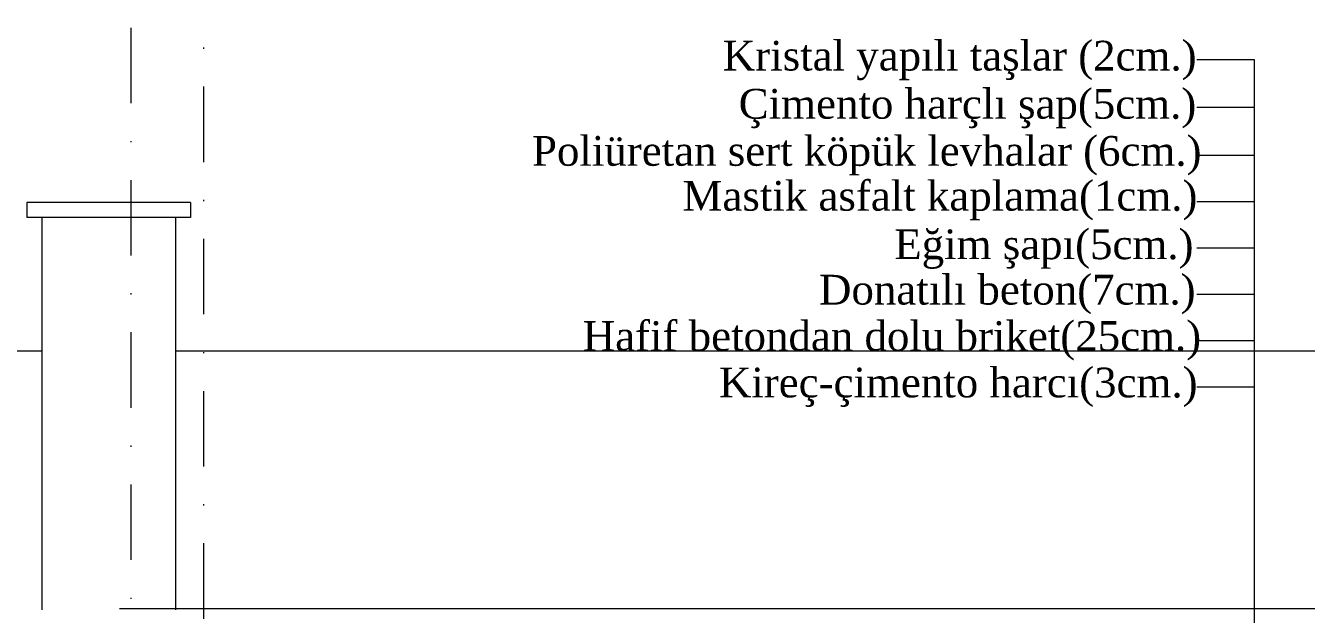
# Model space of a CAD drawing. Header units: millimetres. Extents: x -16104 to 67872, y -88009 to 12107.
# Drawn here: x 1057.5 to 1165.2, y -6990.8 to -6941.3 of the extents above; entities that cross this region are included whole.
import ezdxf

# ---------------------------------------------------------------- set-up
doc = ezdxf.new("R2010")
doc.units = ezdxf.units.MM
doc.linetypes.add('DASHDOTX2', pattern=[50.8, 25.4, -12.7, 0, -12.7])
doc.layers.get('0').update_dxf_attribs({"color": 241})
doc.layers.add('TARAMA', color=8, linetype='Continuous', lineweight=15)
doc.styles.add('ÖLÇÜ', font='times.ttf', dxfattribs={"height": 15})

# ---------------------------------------------------------------- blocks, each defined once
blk = doc.blocks.new('POK')
at = {"layer": 'TARAMA', "linetype": 'DASHDOTX2'}
for p, q in [((48475.77, -36043.99), (48475.77, -33150.3)), ((48451.26, -36075.42), (48451.26, -33181.73))]:
    blk.add_line(p, q, dxfattribs=at)
at = {"layer": 'TARAMA'}
for p, q in [((48809.85, -33398.24), (48829.04, -33398.24)), ((48829.04, -33398.24), (48829.04, -33608.14)), ((48809.85, -33414.35), (48829.04, -33414.35)), ((48809.85, -33430.45), (48829.04, -33430.45)), ((48809.85, -33446.03), (48829.04, -33446.03)), ((48416.27, -33446.42), (48416.27, -33451.42)), ((48471.27, -33446.42), (48416.27, -33446.42)), ((48471.27, -33446.42), (48471.27, -33451.42)), ((48471.27, -33451.42), (48416.27, -33451.42)), ((48421.27, -33451.42), (48421.27, -33583.42)), ((48466.27, -33451.42), (48466.27, -33583.42)), ((48809.85, -33461.61), (48829.04, -33461.61)), ((48809.85, -33477.19), (48829.04, -33477.19)), ((48809.85, -33492.77), (48829.04, -33492.77)), ((48421.27, -33496.42), (48051.27, -33496.42)), ((48970.77, -33496.42), (48466.27, -33496.42)), ((48809.85, -33508.35), (48829.04, -33508.35)), ((48447.44, -33582.94), (48898.24, -33582.94)), ((48447.44, -33582.94), (48846.24, -33582.94))]:
    blk.add_line(p, q, dxfattribs=at)
at = {"layer": 'TARAMA', "color": 4, "ltscale": 0.02}
for p, q in [((48454.08, -33582.94), (49022.81, -33582.94)), ((48454.08, -33582.94), (49022.81, -33582.94)), ((48501.49, -33582.94), (48846.24, -33582.94))]:
    blk.add_line(p, q, dxfattribs=at)
at = {"layer": 'TARAMA', "ltscale": 0.8, "style": 'ÖLÇÜ'}
for s, p in [('Kristal yapılı taşlar (2cm.)', (48650.35, -33401.98)), ('Çimento harçlı şap(5cm.)', (48655.69, -33418.18)), ('Poliüretan sert köpük levhalar (6cm.)', (48586.15, -33434.02)), ('Mastik asfalt kaplama(1cm.)', (48636.78, -33449.13)), ('Eğim şapı(5cm.)', (48708.01, -33465.44)), ('Donatılı beton(7cm.)', (48682.71, -33480.71)), ('Hafif betondan dolu briket(25cm.)', (48603.22, -33496.29)), ('Kireç-çimento harcı(3cm.)', (48649.03, -33511.93))]:
    blk.add_text(s, height=10, dxfattribs=at).set_placement(p)

msp = doc.modelspace()

# ---------------------------------------------------------------- block references
at = {"xscale": 0.25, "yscale": 0.25, "zscale": 0.25}
msp.add_blockref('POK', (-11046.48, 1405.43), dxfattribs=at)

doc.saveas('drawing.dxf')
